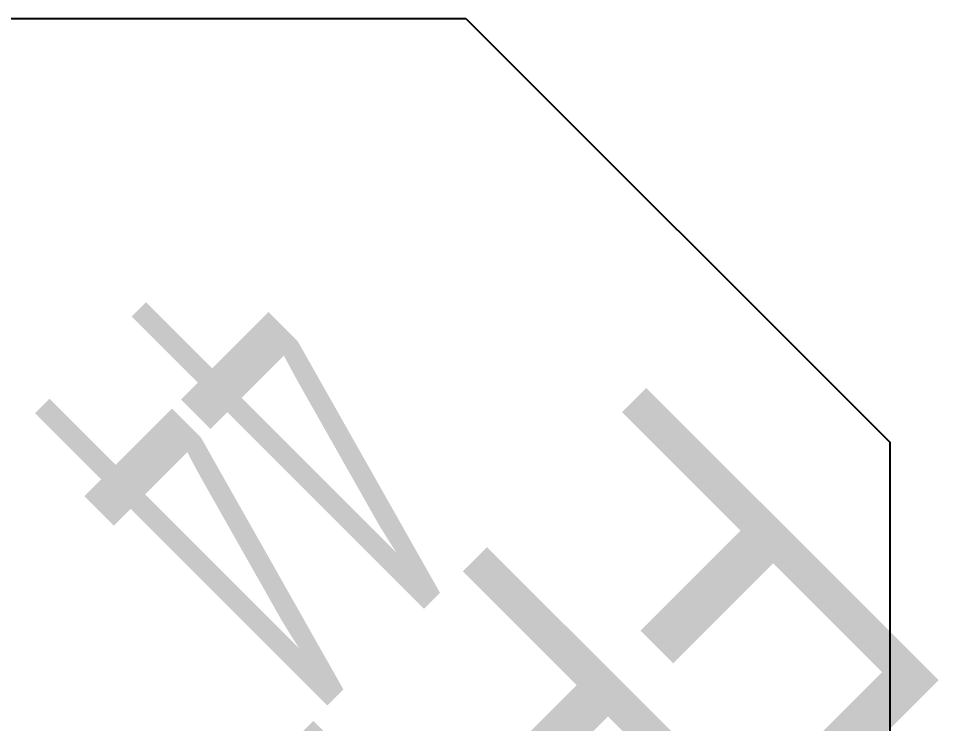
# Model space of a CAD drawing. Extents: x -170 to 1783, y -20 to 1205.
# Drawn here: x 110.35 to 119.25, y 451.09 to 457.92 of the extents above; entities that cross this region are included whole.
import ezdxf
from ezdxf.enums import TextEntityAlignment as Align

# ---------------------------------------------------------------- set-up
doc = ezdxf.new("R2010")
doc.units = 0
doc.header["$LTSCALE"] = 96
doc.header["$MEASUREMENT"] = 0
doc.layers.add('MAIN_PANEL_COMP', color=7, linetype='Continuous')
doc.layers.add('SM', color=7, linetype='Continuous')

# ---------------------------------------------------------------- blocks, each defined once
blk = doc.blocks.new('EC-FPFS-44')
at = {"layer": 'SM', "color": 60, "linetype": 'Continuous'}
for p, q in [((-5.5262, 13.1387), (-1.4256, 17.2402)), ((-5.5252, 7.3389), (-5.5262, 13.1387)), ((-1.4237, 3.2393), (-5.5252, 7.3389))]:
    blk.add_line(p, q, dxfattribs=at)
at = {"layer": 'SM', "color": 60, "linetype": 'Continuous', "width": 0.666667}
blk.add_text('FPFS', height=4, dxfattribs=at).set_placement((-4.5233, 11.1035))
at = {"layer": 'SM', "color": 60, "linetype": 'Continuous', "width": 0.444444}
blk.add_text('44', height=4, dxfattribs=at).set_placement((-2.2213, 9.0938), align=Align.MIDDLE_LEFT)

msp = doc.modelspace()

# ---------------------------------------------------------------- block references
at = {"layer": 'MAIN_PANEL_COMP', "color": 47, "linetype": 'Continuous', "rotation": 225}
msp.add_blockref('EC-FPFS-44', (105.57898, 459.20174), dxfattribs=at)

doc.saveas('drawing.dxf')
